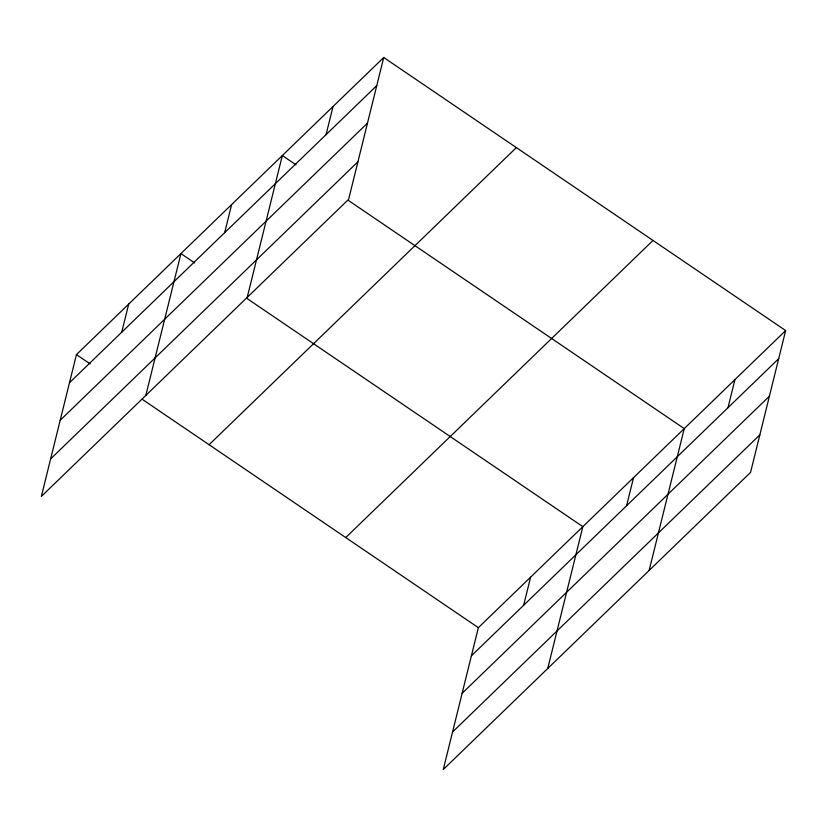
<?xml version="1.0" encoding="UTF-8"?>
<svg xmlns="http://www.w3.org/2000/svg" width="827" height="827" viewBox="0 0 827 827"><rect width="100%" height="100%" fill="white"/><g stroke="black" fill="none" stroke-linecap="round" stroke-linejoin="round"><path stroke-width="1.24" d="M383.728 57.497L76.446 354.607L41.35 496.438L348.632 199.328L383.728 57.497L785.65 330.562L750.554 472.393L443.272 769.503L478.368 627.672L785.65 330.562M121.724 332.216L128.692 304.098M145.821 395.42L180.927 253.589L194.614 262.883M224.665 232.687L231.622 204.569M247.221 297.379L282.327 155.538L296.014 164.842M326.065 134.636L333.023 106.518M523.646 605.281L530.614 577.163M547.743 668.485L582.849 526.654L247.242 298.64M626.587 505.752L633.544 477.624M649.143 570.444L684.249 428.603L348.643 200.599M727.987 407.701L734.945 379.583M69.489 382.725L376.771 85.615M60.206 420.25L367.477 123.14M50.633 458.913L357.915 161.803M209.086 444.719L516.358 147.609M345.738 537.56L653.02 240.45M471.411 655.79L778.693 358.68M462.128 693.315L769.399 396.205M452.555 731.978L759.837 434.868M76.446 354.607L90.133 363.901M142.771 399.658L478.368 627.672"/></g></svg>
